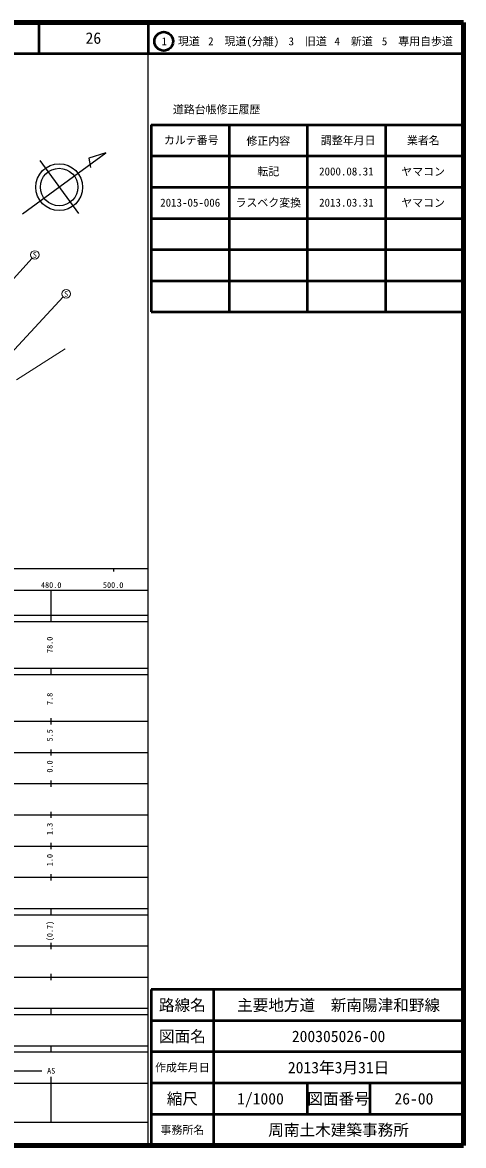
# Model space of a CAD drawing. Units: millimetres at full size, sheet at 1:1000; details may follow other scales. Extents: x 40000 to 680000, y 20000 to 380000.
# Drawn here: x 538816 to 680000, y 20000 to 380000 of the extents above; entities that cross this region are included whole.
import ezdxf
from ezdxf.enums import TextEntityAlignment as Align

# ---------------------------------------------------------------- set-up
doc = ezdxf.new("R2010")
doc.units = ezdxf.units.MM
doc.header["$LTSCALE"] = 1000
for name, color, linetype, lineweight in [('M-BMK-SRVR', 3, 'Continuous', 25), ('M-STR-HTXT', 7, 'Continuous', 13), ('M-TTL', 2, 'Continuous', 140), ('M-TTL-BAND', 7, 'Continuous', 25), ('M-TTL-FRAM', 2, 'Continuous', 50), ('M-TTL-LINE', 7, 'Continuous', 50)]:
    doc.layers.add(name, color=color, linetype=linetype, lineweight=lineweight)
doc.layers.add('M-TTL-TXT', color=7, linetype='Continuous')
doc.styles.add('ＭＳ ゴシック', font='')
doc.styles.get('ＭＳ ゴシック').set_extended_font_data('MS Gothic')

msp = doc.modelspace()

# ---------------------------------------------------------------- linework, layer by layer
at = {"layer": 'M-BMK-SRVR'}
for p, q in [((538841, 318685), (565504, 338179)), ((544349, 335719), (556743, 318767)), ((565504, 338179), (560102, 336466)), ((560102, 336466), (560598, 333507))]:
    msp.add_line(p, q, dxfattribs=at)
for centre, radius in [((550571, 327209), 7500), ((550546, 327243), 6000)]:
    msp.add_circle(centre, radius, dxfattribs=at)
at = {"layer": 'M-STR-HTXT'}
for p, q in [((507344, 266151), (541862, 304478)), ((516031, 253358), (551870, 292010)), ((536865, 265474), (552472, 275354))]:
    msp.add_line(p, q, dxfattribs=at)
for centre in [(542766, 305481), (552788, 293000)]:
    msp.add_circle(centre, 1350, dxfattribs=at)
at = {"layer": 'M-TTL'}
for p, q in [((680000, 380000), (40000, 380000)), ((680000, 20000), (680000, 380000)), ((40000, 20000), (680000, 20000))]:
    msp.add_line(p, q, dxfattribs=at)
at = {"layer": 'M-TTL-BAND'}
for p, q in [((579000, 20000), (579000, 370000)), ((40000, 205000), (579000, 205000)), ((568000, 205000), (568000, 204000)), ((68000, 198000), (579000, 198000)), ((548000, 188000), (548000, 198000)), ((40000, 190000), (579000, 190000)), ((40000, 188000), (579000, 188000)), ((40000, 173000), (579000, 173000)), ((548000, 171000), (548000, 173000)), ((40000, 171000), (579000, 171000)), ((40000, 156000), (579000, 156000)), ((548000, 155000), (548000, 157000)), ((46000, 146000), (579000, 146000)), ((548000, 145000), (548000, 147000)), ((548000, 135000), (548000, 137000)), ((52000, 136000), (579000, 136000)), ((46000, 126000), (579000, 126000)), ((548000, 125000), (548000, 127000)), ((52000, 116000), (579000, 116000)), ((548000, 115000), (548000, 117000)), ((46000, 106000), (579000, 106000)), ((548000, 105000), (548000, 107000)), ((40000, 96000), (579000, 96000)), ((40000, 94000), (579000, 94000)), ((548000, 94000), (548000, 96000)), ((49000, 84000), (579000, 84000)), ((548000, 83000), (548000, 85000)), ((40000, 74000), (579000, 74000)), ((548000, 73000), (548000, 75000)), ((40000, 64000), (579000, 64000)), ((40000, 62000), (579000, 62000)), ((548000, 62000), (548000, 64000)), ((40000, 52000), (579000, 52000)), ((548000, 50000), (548000, 52000)), ((40000, 50000), (579000, 50000)), ((71000, 44000), (545000, 44000)), ((40000, 40000), (579000, 40000)), ((548000, 27500), (548000, 42000)), ((68000, 27500), (579000, 27500))]:
    msp.add_line(p, q, dxfattribs=at)
at = {"layer": 'M-TTL-FRAM'}
for p, q in [((580000, 347197), (580000, 287197)), ((580000, 347197), (680000, 347197)), ((580000, 287197), (680000, 287197)), ((680000, 70000), (580000, 70000)), ((580000, 70000), (580000, 20000))]:
    msp.add_line(p, q, dxfattribs=at)
at = {"layer": 'M-TTL-LINE'}
for p, q in [((543997, 380000), (543997, 370000)), ((579000, 380000), (579000, 370000)), ((40000, 370000), (680000, 370000)), ((605000, 347197), (605000, 287197)), ((630000, 347197), (630000, 287197)), ((655000, 347197), (655000, 287197)), ((580000, 337197), (680000, 337197)), ((580000, 327197), (680000, 327197)), ((580000, 317197), (680000, 317197)), ((580000, 307197), (680000, 307197)), ((580000, 297197), (680000, 297197)), ((600000, 70000), (600000, 20000)), ((680000, 60000), (580000, 60000)), ((680000, 50000), (580000, 50000)), ((680000, 40000), (580000, 40000)), ((630000, 40000), (630000, 30000)), ((650000, 40000), (650000, 30000)), ((680000, 30000), (580000, 30000))]:
    msp.add_line(p, q, dxfattribs=at)
msp.add_circle((584031, 373958), 3000, dxfattribs=at)

# ---------------------------------------------------------------- texts
at = {"layer": 'M-STR-HTXT', "style": 'ＭＳ ゴシック'}
for p in [(542766, 305481), (552788, 293000)]:
    msp.add_text('S', height=1833, dxfattribs=at).set_placement(p, align=Align.MIDDLE_CENTER)
at = {"layer": 'M-TTL-BAND', "style": 'ＭＳ ゴシック'}
for s, p in [('480.0', (548000, 198195)), ('500.0', (567844, 198195)), ('AS', (548000, 42500))]:
    msp.add_text(s, height=1833, dxfattribs=at).set_placement(p, align=Align.BOTTOM_CENTER)
for s, p in [('78.0', (549000, 180500)), ('7.8', (549000, 163174)), ('5.5', (549000, 151500)), ('0.0', (549000, 141500)), ('1.3', (549000, 121500)), ('1.0', (549000, 111500)), ('(0.7)', (549000, 88764))]:
    msp.add_text(s, height=1833, rotation=90, dxfattribs=at).set_placement(p, align=Align.BOTTOM_CENTER)
at = {"layer": 'M-TTL-TXT', "style": 'ＭＳ ゴシック'}
for s, height, p in [('26', 3666, (561497, 375000)), ('1\u3000現道', 2566, (589448, 373958)), ('2\u3000現道(分離)', 2566, (609619, 373958)), ('3\u3000旧道', 2566, (630121, 373958)), ('4\u3000新道', 2566, (644824, 373958)), ('5\u3000専用自歩道', 2566, (665228, 373958)), ('道路台帳修正履歴', 2566, (600968, 352113)), ('カルテ番号', 2566, (592839, 342277)), ('修正内容', 2566, (617509, 342023)), ('調整年月日', 2566, (643089, 342197)), ('業者名', 2566, (667134, 342197)), ('転記', 2566, (617500, 332245)), ('2000.08.31', 2566, (642500, 332245)), ('ヤマコン', 2566, (667077, 332189)), ('2013-05-006', 2566, (592500, 322245)), ('ラスベク変換', 2566, (617500, 322245)), ('2013.03.31', 2566, (642500, 322245)), ('ヤマコン', 2566, (667077, 322189)), ('路線名', 3666, (590000, 65000)), ('路線名', 3666, (590000, 65000)), ('主要地方道\u3000新南陽津和野線', 3666, (640000, 65000)), ('図面名', 3666, (590000, 55000)), ('図面名', 3666, (590000, 55000)), ('200305026-00', 3666, (640000, 55000)), ('2013年3月31日', 3666, (640000, 45000)), ('作成年月日', 2566, (590000, 45000)), ('作成年月日', 2566, (590000, 45000)), ('縮尺', 3666, (590000, 35000)), ('縮尺', 3666, (590000, 35000)), ('1/1000', 3666, (615000, 35000)), ('図面番号', 3666, (640000, 35000)), ('図面番号', 3666, (640000, 35000)), ('26-00', 3666, (664125, 35000)), ('事務所名', 2566, (590000, 25000)), ('事務所名', 2566, (590000, 25000)), ('周南土木建築事務所', 3666, (640000, 25000))]:
    msp.add_text(s, height=height, dxfattribs=at).set_placement(p, align=Align.MIDDLE_CENTER)

doc.saveas('drawing.dxf')
